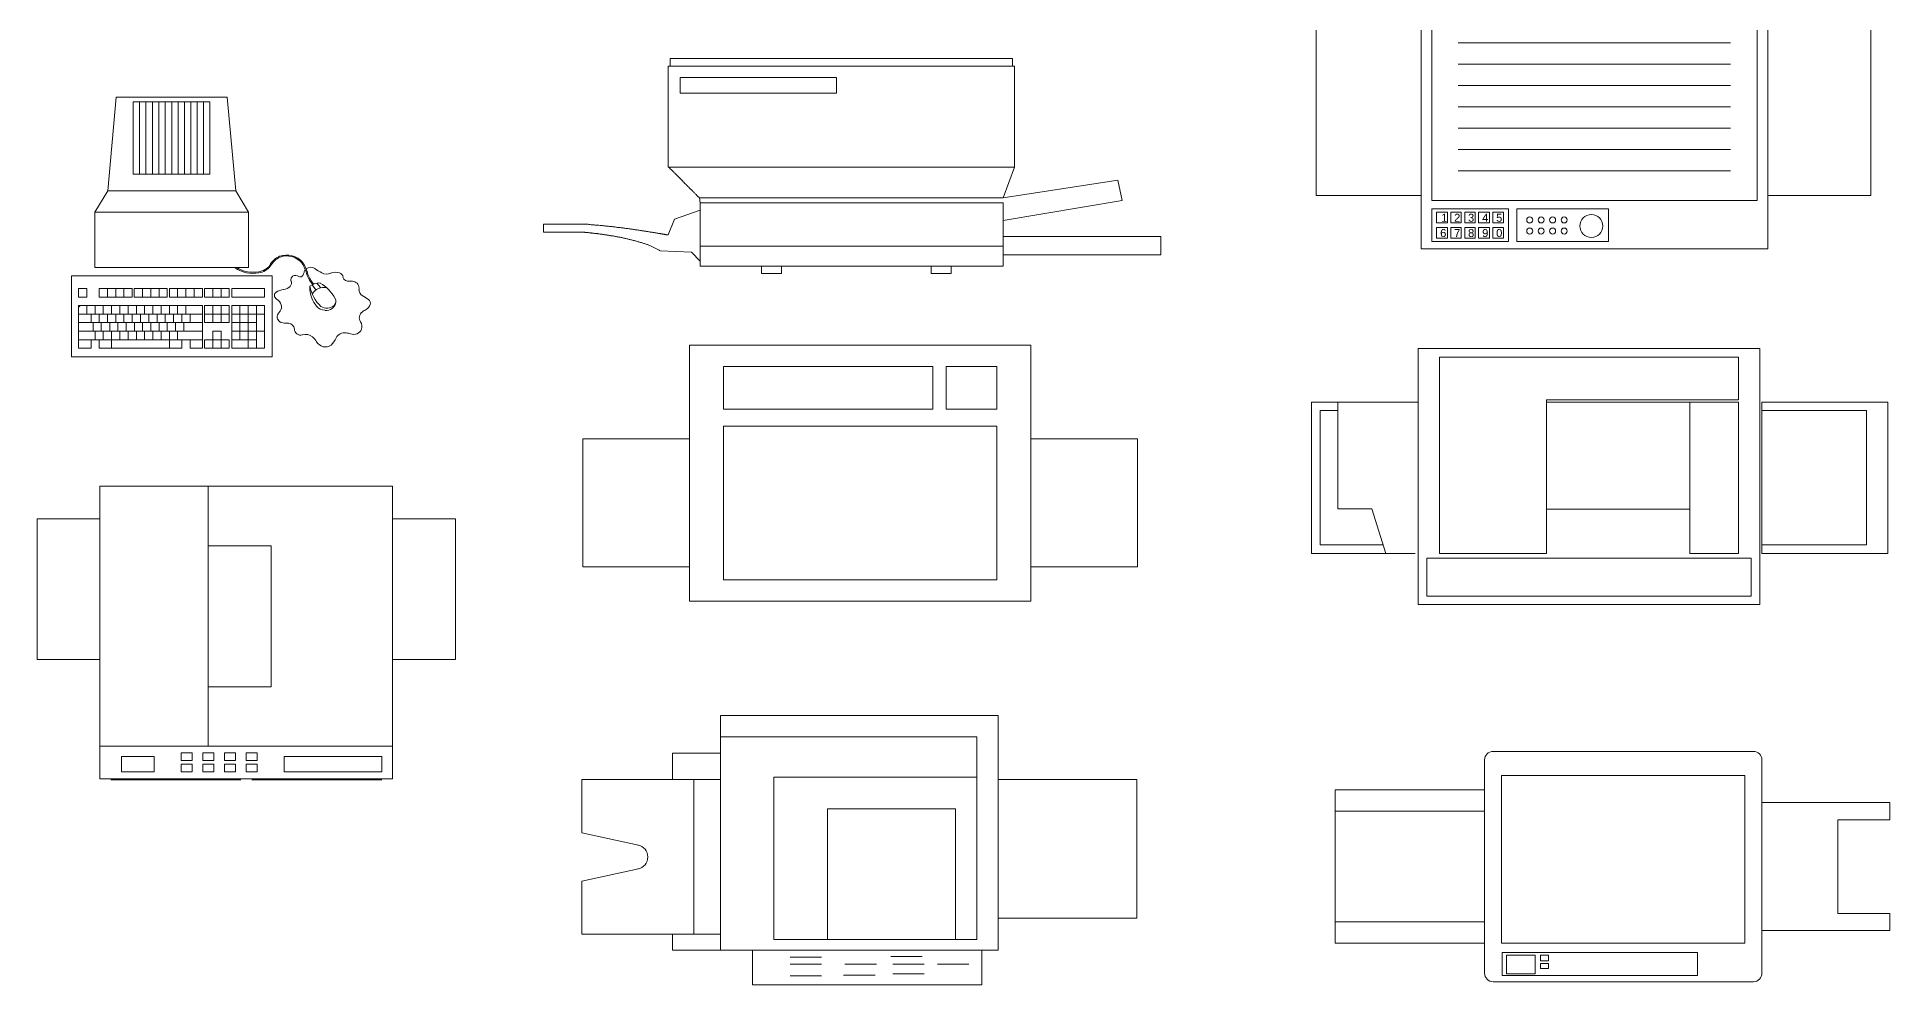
# Model space of a CAD drawing. Header units: centimetres. Extents: x -121 to 982, y -597 to 731.
# Drawn here: x -121 to 981, y -597 to -33 of the extents above; entities that cross this region are included whole.
import ezdxf

# ---------------------------------------------------------------- set-up
doc = ezdxf.new("R2010")
doc.units = ezdxf.units.CM
doc.header["$LTSCALE"] = 4.064
doc.layers.add('Design Layer-1', color=7, linetype='Continuous')
doc.styles.add('Arial', font='ARIAL.TTF')

# ---------------------------------------------------------------- blocks, each defined once
blk = doc.blocks.new('Group')
at = {"color": 7, "linetype": 'Continuous', "lineweight": 18}
for points in [[(469.7, -100.7), (469.7, -40.5), (263.5, -40.5), (263.5, -100.7), (469.7, -100.7)], [(468.4, -40.5), (468.4, -35.9), (264.8, -35.9), (264.8, -40.5), (468.4, -40.5)], [(363.7, -56.6), (363.7, -47.3), (270.8, -47.3), (270.8, -56.6), (363.7, -56.6)], [(264, -100.7), (264, -100.8), (264.2, -100.9), (264.3, -101), (264.5, -101.2), (264.6, -101.4), (264.8, -101.6), (265, -101.8), (265.3, -102), (265.5, -102.2), (265.7, -102.5), (266, -102.7), (266.3, -103), (266.6, -103.3), (266.9, -103.7), (267.2, -104), (267.5, -104.3), (267.9, -104.6), (268.3, -105), (268.6, -105.3), (268.9, -105.7), (269.4, -106.1), (269.7, -106.5), (270.1, -106.8), (270.5, -107.3), (270.9, -107.6), (271.3, -108.1), (271.7, -108.4), (272.1, -108.8), (272.5, -109.3), (272.9, -109.6), (273.3, -110.1), (273.7, -110.5), (274.2, -110.9), (274.5, -111.3), (275, -111.7), (275.3, -112.1), (275.8, -112.5), (276.1, -112.9), (276.5, -113.3), (276.9, -113.7), (277.3, -114), (277.6, -114.4), (278, -114.8), (278.3, -115.1), (278.6, -115.4), (279, -115.7), (279.3, -116.1), (279.6, -116.4), (279.9, -116.7), (280.2, -117), (280.4, -117.2), (280.7, -117.5), (280.9, -117.7), (281.1, -117.9), (281.3, -118.1), (281.4, -118.3), (281.6, -118.4), (281.8, -118.6), (281.9, -118.7), (282, -118.8), (282.1, -118.9), (282.1, -118.9), (282.2, -119), (282.2, -119), (462.9, -119), (469.7, -100.7), (264, -100.7)], [(462.9, -132.5), (533.8, -120.6), (531.2, -108.4), (462.9, -119), (282.2, -119), (282.6, -121.9), (462.9, -121.9), (462.9, -132.5)], [(282.6, -126.2), (267.3, -131.7), (263.5, -141), (263.5, -141), (263.5, -141), (263.5, -141), (263.4, -141), (263.4, -141), (263.3, -141), (263.2, -141), (263.1, -141), (263.1, -141), (262.9, -140.9), (262.8, -140.9), (262.7, -140.9), (262.5, -140.9), (262.4, -140.9), (262.2, -140.8), (262, -140.8), (261.8, -140.7), (261.6, -140.7), (261.4, -140.7), (261.2, -140.6), (260.9, -140.6), (260.7, -140.5), (260.4, -140.5), (260.2, -140.5), (259.9, -140.4), (259.6, -140.4), (259.4, -140.3), (259.1, -140.3), (258.8, -140.2), (258.5, -140.2), (258.1, -140.1), (257.8, -140.1), (257.4, -140), (257.1, -139.9), (256.8, -139.9), (256.4, -139.8), (256, -139.8), (255.7, -139.7), (255.2, -139.6), (254.9, -139.6), (254.5, -139.5), (254.1, -139.4), (253.7, -139.4), (253.2, -139.3), (252.9, -139.3), (252.4, -139.1), (252, -139.1), (251.5, -139), (251.1, -139), (250.7, -138.9), (250.2, -138.8), (249.7, -138.7), (249.3, -138.7), (248.8, -138.6), (248.3, -138.5), (247.8, -138.5), (247.4, -138.3), (246.9, -138.3), (246.4, -138.2), (246, -138.2), (245.5, -138.1), (244.9, -138), (244.4, -137.9), (243.9, -137.9), (243.5, -137.8), (242.9, -137.7), (242.4, -137.6), (241.9, -137.6), (241.4, -137.5), (240.9, -137.4), (240.3, -137.4), (239.8, -137.2), (239.3, -137.2), (238.7, -137.1), (238.3, -137.1), (237.7, -137), (237.2, -136.9), (236.7, -136.8), (236.1, -136.8), (235.6, -136.7), (235, -136.6), (234.5, -136.6), (234, -136.5), (233.4, -136.5), (232.9, -136.4), (232.4, -136.3), (231.8, -136.2), (231.3, -136.1), (230.7, -136.1), (230.3, -136), (229.7, -136), (229.2, -136), (228.7, -135.9), (228.1, -135.8), (227.6, -135.8), (227.1, -135.7), (226.5, -135.7), (226, -135.6), (225.5, -135.5), (225, -135.5), (224.5, -135.4), (224, -135.4), (223.5, -135.4), (223, -135.3), (222.4, -135.2), (222, -135.2), (221.5, -135.1), (221, -135.1), (220.5, -135.1), (220, -135.1), (219.5, -135), (219.1, -134.9), (218.6, -134.9), (218.2, -134.9), (217.7, -134.9), (217.2, -134.8), (216.8, -134.8), (216.3, -134.8), (215.9, -134.7), (215.5, -134.7), (215, -134.7), (214.6, -134.7), (214.2, -134.7), (213.8, -134.7), (213.4, -134.7), (213, -134.7), (212.6, -134.7), (212.2, -134.7), (211.5, -134.7), (210.8, -134.7), (210, -134.7), (209.3, -134.7), (208.6, -134.7), (208, -134.7), (207.3, -134.7), (206.6, -134.7), (206, -134.7), (205.3, -134.7), (204.7, -134.7), (204.2, -134.7), (203.6, -134.7), (203, -134.7), (202.4, -134.7), (201.9, -134.7), (201.4, -134.7), (200.8, -134.7), (200.3, -134.7), (199.8, -134.7), (199.4, -134.7), (198.9, -134.7), (198.4, -134.7), (197.9, -134.7), (197.5, -134.7), (197.1, -134.7), (196.7, -134.7), (196.2, -134.7), (195.9, -134.7), (195.5, -134.7), (195.1, -134.7), (194.8, -134.7), (194.4, -134.7), (194.1, -134.7), (193.7, -134.7), (193.4, -134.7), (193.1, -134.7), (192.9, -134.7), (192.6, -134.7), (192.3, -134.7), (192.1, -134.7), (191.8, -134.7), (191.6, -134.7), (191.4, -134.7), (191.2, -134.7), (191, -134.7), (190.8, -134.7), (190.6, -134.7), (190.5, -134.7), (190.3, -134.7), (190.2, -134.7), (190.1, -134.7), (189.9, -134.7), (189.8, -134.7), (189.8, -134.7), (189.6, -134.7), (189.6, -134.7), (189.5, -134.7), (189.5, -134.7), (189.4, -134.7), (189.4, -134.7), (189.3, -134.7), (189.3, -134.7), (189.3, -134.7), (189.3, -139.3), (212.2, -139.3), (212.2, -139.3), (212.2, -139.3), (212.3, -139.3), (212.3, -139.3), (212.4, -139.3), (212.4, -139.3), (212.5, -139.3), (212.6, -139.3), (212.7, -139.4), (212.8, -139.4), (212.9, -139.4), (213, -139.4), (213.2, -139.4), (213.3, -139.4), (213.5, -139.4), (213.6, -139.4), (213.8, -139.4), (214, -139.4), (214.2, -139.5), (214.4, -139.5), (214.6, -139.5), (214.8, -139.5), (215, -139.6), (215.2, -139.6), (215.5, -139.6), (215.7, -139.6), (216, -139.6), (216.3, -139.7), (216.6, -139.7), (216.8, -139.8), (217.1, -139.8), (217.4, -139.8), (217.7, -139.8), (218, -139.9), (218.3, -139.9), (218.7, -139.9), (219, -140), (219.3, -140), (219.7, -140.1), (220.1, -140.1), (220.4, -140.1), (220.7, -140.2), (221.1, -140.2), (221.5, -140.2), (221.8, -140.3), (222.3, -140.4), (222.6, -140.4), (223.1, -140.5), (223.4, -140.5), (223.8, -140.5), (224.2, -140.6), (224.6, -140.7), (225.1, -140.7), (225.5, -140.8), (225.9, -140.9), (226.3, -140.9), (226.8, -141), (227.2, -141.1), (227.6, -141.2), (228.1, -141.2), (228.5, -141.3), (229, -141.3), (229.5, -141.5), (229.9, -141.5), (230.3, -141.6), (230.8, -141.6), (231.2, -141.8), (231.7, -141.8), (232.2, -141.9), (232.6, -142), (233.1, -142.1), (233.6, -142.2), (234.1, -142.3), (234.5, -142.4), (235, -142.4), (235.5, -142.6), (236, -142.6), (236.5, -142.7), (237, -142.9), (237.5, -142.9), (238, -143.1), (238.4, -143.2), (238.9, -143.3), (239.4, -143.4), (239.8, -143.5), (240.3, -143.7), (240.8, -143.8), (241.3, -143.9), (241.8, -144), (242.3, -144.2), (242.8, -144.3), (243.3, -144.4), (243.8, -144.5), (244.2, -144.6), (244.7, -144.8), (245.2, -144.9), (245.7, -145.1), (246.2, -145.2), (246.6, -145.4), (247.1, -145.5), (247.6, -145.6), (248, -145.8), (248.5, -145.9), (249, -146.1), (249.4, -146.2), (249.9, -146.4), (250.4, -146.5), (250.8, -146.7), (251.2, -146.8), (251.7, -147), (252.1, -147.2), (252.6, -147.4), (253, -147.5), (253.4, -147.7), (253.8, -147.9), (254.3, -148.1), (254.7, -148.2), (255.1, -148.4), (255.5, -148.6), (255.9, -148.8), (256.3, -149), (256.6, -149.2), (257.1, -149.4), (257.4, -149.6), (257.8, -149.8), (258.2, -150), (258.5, -150.2), (258.9, -150.4), (277.5, -151.2), (282.6, -156.7), (282.6, -126.2)], [(462.9, -159.7), (462.9, -121.9), (282.6, -121.9), (282.6, -159.7), (462.9, -159.7)], [(556.7, -152.9), (556.7, -141.9), (462.9, -141.9), (462.9, -152.9), (556.7, -152.9)], [(462.9, -159.7), (462.9, -147.8), (282.6, -147.8), (282.6, -159.7), (462.9, -159.7)], [(331, -163.9), (331, -159.7), (319.1, -159.7), (319.1, -163.9), (331, -163.9)], [(431.9, -163.9), (431.9, -159.7), (420, -159.7), (420, -163.9), (431.9, -163.9)]]:
    blk.add_lwpolyline(points, dxfattribs=at)
blk = doc.blocks.new('Group-7')
at = {"color": 7, "linetype": 'Continuous', "lineweight": 18}
for p, q in [((-70, -114.8), (-64.9, -58.9)), ((1.1, -58.9), (-64.9, -58.9)), ((-54.8, -61.8), (-54.8, -104.9)), ((-9.1, -61.8), (-54.8, -61.8)), ((-51, -61.8), (-51, -104.9)), ((-47.2, -61.8), (-47.2, -104.9)), ((-43.4, -61.8), (-43.4, -104.9)), ((-39.5, -61.8), (-39.5, -104.9)), ((-35.7, -61.8), (-35.7, -104.9)), ((-31.9, -61.8), (-31.9, -104.9)), ((-28.1, -61.8), (-28.1, -104.9)), ((-24.3, -61.8), (-24.3, -104.9)), ((-20.5, -61.8), (-20.5, -104.9)), ((-16.7, -61.8), (-16.7, -104.9)), ((-12.9, -61.8), (-12.9, -104.9)), ((-9.1, -61.8), (-9.1, -104.9)), ((6.2, -114.8), (1.1, -58.9)), ((-9.1, -104.9), (-54.8, -104.9)), ((-77.6, -127.5), (-70, -114.8)), ((6.2, -114.8), (-70, -114.8)), ((13.8, -127.5), (6.2, -114.8)), ((-87.3, -178), (-87.3, -172.9)), ((-87.3, -172.9), (-82.4, -172.9)), ((-82.4, -178), (-82.4, -172.9)), ((-75, -178), (-75, -172.9)), ((-75, -172.9), (-55.4, -172.9)), ((-70.1, -178), (-70.1, -172.9)), ((-65.2, -178), (-65.2, -172.9)), ((-60.3, -178), (-60.3, -172.9)), ((-55.4, -178), (-55.4, -172.9)), ((-54.2, -178), (-54.2, -172.9)), ((-54.2, -172.9), (-34.5, -172.9)), ((-49.2, -178), (-49.2, -172.9)), ((-44.3, -178), (-44.3, -172.9)), ((-39.4, -178), (-39.4, -172.9)), ((-34.5, -178), (-34.5, -172.9)), ((-33.3, -178), (-33.3, -172.9)), ((-33.3, -172.9), (-13.6, -172.9)), ((-28.4, -178), (-28.4, -172.9)), ((-23.5, -178), (-23.5, -172.9)), ((-18.5, -178), (-18.5, -172.9)), ((-13.6, -178), (-13.6, -172.9)), ((-12.3, -178), (-12.3, -172.9)), ((-12.3, -172.9), (2.4, -172.9)), ((-7.4, -178), (-7.4, -172.9)), ((-2.5, -178), (-2.5, -172.9)), ((2.4, -178), (2.4, -172.9)), ((3.8, -172.9), (23.4, -172.9)), ((3.8, -178), (3.8, -172.9)), ((23.4, -178), (23.4, -172.9)), ((51.7, -170.7), (53.8, -173.8)), ((54.5, -169.7), (56.7, -172.4)), ((-87.3, -178), (-82.4, -178)), ((-87.3, -208.5), (-87.3, -183.1)), ((-86.5, -183.8), (-87.3, -183.1)), ((-87.3, -183.1), (-13.6, -183.1)), ((-82.4, -188.1), (-82.4, -183.1)), ((-77.5, -188.1), (-77.5, -183.1)), ((-75, -178), (-55.4, -178)), ((-72.6, -188.1), (-72.6, -183.1)), ((-67.7, -188.1), (-67.7, -183.1)), ((-62.7, -188.1), (-62.7, -183.1)), ((-57.8, -188.1), (-57.8, -183.1)), ((-54.2, -178), (-34.5, -178)), ((-52.9, -188.1), (-52.9, -183.1)), ((-48, -188.1), (-48, -183.1)), ((-43.1, -188.1), (-43.1, -183.1)), ((-38.2, -188.1), (-38.2, -183.1)), ((-33.3, -178), (-13.6, -178)), ((-33.3, -188.1), (-33.3, -183.1)), ((-28.4, -188.1), (-28.4, -183.1)), ((-23.5, -188.1), (-23.5, -183.1)), ((-13.6, -208.5), (-13.6, -183.1)), ((-12.3, -178), (2.4, -178)), ((-12.3, -193.2), (-12.3, -183.1)), ((2.4, -183.1), (-12.3, -183.1)), ((-7.4, -193.2), (-7.4, -183.1)), ((-2.5, -193.2), (-2.5, -183.1)), ((2.4, -193.2), (2.4, -183.1)), ((3.8, -178), (23.4, -178)), ((3.8, -208.5), (3.8, -183.1)), ((23.4, -183.1), (3.8, -183.1)), ((8.7, -203.4), (8.7, -183.1)), ((13.6, -208.5), (13.6, -183.1)), ((18.5, -208.5), (18.5, -183.1)), ((23.4, -208.5), (23.4, -183.1)), ((-87.3, -188.1), (-13.6, -188.1)), ((-87.3, -193.2), (-13.6, -193.2)), ((-87.3, -198.3), (-13.6, -198.3)), ((-79.9, -193.2), (-79.9, -188.1)), ((-78.7, -198.3), (-78.7, -193.2)), ((-77.5, -203.4), (-77.5, -198.3)), ((-75, -193.2), (-75, -188.1)), ((-73.8, -198.3), (-73.8, -193.2)), ((-72.6, -203.4), (-72.6, -198.3)), ((-70.1, -193.2), (-70.1, -188.1)), ((-68.8, -198.3), (-68.8, -193.2)), ((-67.7, -203.4), (-67.7, -198.3)), ((-65.2, -193.2), (-65.2, -188.1)), ((-63.9, -198.3), (-63.9, -193.2)), ((-62.7, -203.4), (-62.7, -198.3)), ((-60.3, -193.2), (-60.3, -188.1)), ((-59, -198.3), (-59, -193.2)), ((-57.8, -203.4), (-57.8, -198.3)), ((-55.4, -193.2), (-55.4, -188.1)), ((-54.1, -198.3), (-54.1, -193.2)), ((-52.9, -203.4), (-52.9, -198.3)), ((-50.5, -193.2), (-50.5, -188.1)), ((-49.2, -198.3), (-49.2, -193.2)), ((-48, -203.4), (-48, -198.3)), ((-45.6, -193.2), (-45.6, -188.1)), ((-44.3, -198.3), (-44.3, -193.2)), ((-43.1, -203.4), (-43.1, -198.3)), ((-40.6, -193.2), (-40.6, -188.1)), ((-39.4, -198.3), (-39.4, -193.2)), ((-38.2, -203.4), (-38.2, -198.3)), ((-35.7, -193.2), (-35.7, -188.1)), ((-34.5, -198.3), (-34.5, -193.2)), ((-33.3, -203.4), (-33.3, -198.3)), ((-30.8, -193.2), (-30.8, -188.1)), ((-29.6, -198.3), (-29.6, -193.2)), ((-28.4, -203.4), (-28.4, -198.3)), ((-25.9, -193.2), (-25.9, -188.1)), ((-24.6, -198.3), (-24.6, -193.2)), ((-21, -193.2), (-21, -188.1)), ((-12.3, -188.1), (2.4, -188.1)), ((-12.3, -193.2), (2.4, -193.2)), ((-2.5, -198.3), (-7.4, -198.3)), ((-7.4, -208.5), (-7.4, -198.3)), ((-2.5, -208.5), (-2.5, -198.3)), ((3.8, -188.1), (23.4, -188.1)), ((3.8, -193.2), (18.5, -193.2)), ((3.8, -198.3), (23.4, -198.3)), ((-87.3, -203.4), (-13.6, -203.4)), ((-87.3, -208.5), (-79.9, -208.5)), ((-79.9, -208.5), (-79.9, -203.4)), ((-75, -208.5), (-75, -203.4)), ((-75, -208.5), (-25.9, -208.5)), ((-67.7, -208.5), (-67.7, -203.4)), ((-33.3, -208.5), (-33.3, -203.4)), ((-25.9, -208.5), (-25.9, -203.4)), ((-21, -208.5), (-21, -203.4)), ((-21, -208.5), (-13.6, -208.5)), ((-12.3, -208.5), (-12.3, -203.4)), ((-12.3, -203.4), (2.4, -203.4)), ((-12.3, -208.5), (2.4, -208.5)), ((2.4, -208.5), (2.4, -203.4)), ((3.8, -203.4), (18.5, -203.4)), ((23.4, -208.5), (3.8, -208.5))]:
    blk.add_line(p, q, dxfattribs=at)
for points in [[(-77.6, -160.5), (13.8, -160.5), (13.8, -127.5), (-77.6, -127.5)], [(-91.6, -213.5), (27.8, -213.5), (27.8, -165.3), (-91.6, -165.3)]]:
    blk.add_lwpolyline(points, close=True, dxfattribs=at)
at = {"color": 7, "linetype": 'Continuous', "lineweight": 18, "flags": 128}
for points in [[(5.7, -160.5), (5.7, -160.5, 0.205363), (20, -163.6, 0.19085), (27, -159.5, -0.172513), (32.6, -154.2, -0.30916), (45.6, -157.7, -0.090058), (48.6, -164.8, 0.087136), (52.2, -170.7, 0.087136)], [(6.9, -160.5, 0.192243), (19.9, -162.9, 0.189685), (26.5, -159.2, -0.171673), (32.3, -153.7, -0.310606), (46.1, -157.4, -0.089963), (49.2, -164.6, 0.086501), (52.6, -170.3, 0.086501)]]:
    blk.add_lwpolyline(points, format="xyb", dxfattribs=at)
at = {"color": 7, "linetype": 'Continuous', "lineweight": 18}
for centre, radius, start, end in [((41.7, -168.5), 3.39, 53.0306, 115.9284), ((44.7, -164.4), 1.66, 237.0622, 335.677), ((41.8, -162.5), 5.12, 329.192, 350.6483), ((50.8, -164.3), 4.05, 139.9827, 165.91), ((50.8, -164.3), 4.05, 52.8972, 130.2781), ((72.2, -134.9), 32.3, 234.101, 242.8491), ((60.2, -157.4), 6.88, 245.7628, 291.059), ((65.6, -171.3), 8.06, 73.1196, 110.9085), ((67.2, -166.4), 2.88, 4.7658, 74.4258), ((31.6, -177.1), 2.35, 119.9697, 242.8282), ((35.5, -182.6), 9.07, 94.803, 124.5591), ((34.5, -168.1), 5.42, 273.211, 319.1192), ((36, -169.5), 3.37, 320.6169, 19.0333), ((41.6, -167.7), 2.61, 122.4671, 196.7828), ((11.2, -170.3), 39.2, 355.3643, 358.0864), ((68.4, -171.9), 18.2, 185.0071, 219.2796), ((56.1, -178.7), 9.15, 87.3186, 128.9141), ((72.4, -167.4), 22.4, 190.6729, 226.1111), ((58.5, -179.9), 7.63, 75.0307, 151.6058), ((44.1, -190.4), 24.2, 28.6077, 59.0999), ((73.2, -165.4), 3.26, 193.883, 283.6269), ((73.9, -181.3), 12.8, 78.9417, 89.7098), ((75.6, -172.7), 4.01, 349.4772, 79.8042), ((83.5, -173.7), 3.93, 176.5837, 239.8026), ((28.1, -184), 5.33, 14.9848, 64.0324), ((156.6, -281.6), 156.3, 142.4826, 143.2129), ((29.3, -183.9), 4.14, 322.242, 16.9872), ((59.6, -179.2), 6.7, 218.2243, 267.7341), ((60.4, -177.3), 7.25, 240.6832, 307.6944), ((60.3, -180.5), 5.5, 260.0269, 355.3203), ((61.9, -180.5), 3.9, 319.5857, 26.1461), ((84.1, -190.3), 4.37, 125.2718, 214.7664), ((156.8, -64.6), 135.4, 236.2355, 238.0691), ((85.9, -191.5), 6.39, 109.3232, 132.5394), ((81.2, -180.9), 5.27, 299.7677, 342.3185), ((83.7, -181.6), 2.62, 341.2188, 55.7889), ((34.4, -189.8), 3.52, 148.9672, 247.655), ((37.4, -177.8), 15.8, 254.1342, 270.6958), ((37.6, -197.2), 3.51, 0.6202, 90.1564), ((44.9, -196.9), 3.77, 182.7664, 284.833), ((76.4, -195.1), 5.15, 249.262, 336.3814), ((76.1, -195.6), 5.22, 342.976, 32.4872), ((47.8, -206.7), 6.46, 49.6315, 107.7769), ((45.7, -209.4), 9.88, 29.1626, 50.5101), ((59.6, -201.7), 6.01, 209.1093, 304.6859), ((54.6, -197.8), 12.2, 313.4768, 338.1829), ((71, -205), 5.69, 81.2581, 151.8131), ((70.9, -211.7), 12.4, 72.8245, 85.4899)]:
    blk.add_arc(centre, radius, start, end, dxfattribs=at)
blk = doc.blocks.new('Group-11')
at = {"color": 7, "linetype": 'Continuous', "lineweight": 18}
for points in [[(276.2, -206.6), (479.4, -206.6), (479.4, -359), (276.2, -359)], [(296.5, -219.3), (421, -219.3), (421, -244.7), (296.5, -244.7)], [(429.1, -219.3), (459.1, -219.3), (459.1, -244.7), (429.1, -244.7)], [(296.5, -254.9), (459.1, -254.9), (459.1, -346.3), (296.5, -346.3)]]:
    blk.add_lwpolyline(points, close=True, dxfattribs=at)
for points in [[(276.2, -262.5), (212.7, -262.5), (212.7, -338.7), (276.2, -338.7)], [(479.4, -262.5), (542.9, -262.5), (542.9, -338.7), (479.4, -338.7)]]:
    blk.add_lwpolyline(points, dxfattribs=at)
blk = doc.blocks.new('Group-12')
at = {"color": 7, "linetype": 'Continuous', "lineweight": 18}
for p, q in [((294.8, -566.9), (294.8, -427.2)), ((294.8, -427.2), (459.9, -427.2)), ((459.9, -566.9), (459.9, -427.2)), ((294.8, -439.9), (447.2, -439.9)), ((447.2, -560.6), (447.2, -439.9)), ((266.2, -465.3), (266.2, -449.5)), ((266.2, -449.5), (294.8, -449.5)), ((212.2, -465.3), (294.8, -465.3)), ((212.2, -497.1), (212.2, -465.3)), ((278.9, -557.4), (278.9, -465.3)), ((326.5, -560.6), (326.5, -463.8)), ((326.5, -463.8), (447.2, -463.8)), ((459.9, -465.3), (542.4, -465.3)), ((542.4, -547.9), (542.4, -465.3)), ((358.3, -560.6), (358.3, -482.8)), ((358.3, -482.8), (434.5, -482.8)), ((434.5, -560.6), (434.5, -482.8)), ((212.2, -497.1), (245.9, -504.3)), ((245.9, -518.5), (212.2, -525.7)), ((212.2, -557.4), (212.2, -525.7)), ((459.9, -547.9), (542.4, -547.9)), ((212.2, -557.4), (294.8, -557.4)), ((266.2, -566.9), (266.2, -557.4)), ((326.5, -560.6), (447.2, -560.6)), ((266.2, -566.9), (459.9, -566.9)), ((313.8, -587.6), (313.8, -566.9)), ((336.1, -571.1), (354.9, -571.1)), ((396.1, -570.7), (414.8, -570.7)), ((450.3, -587.6), (450.3, -566.9)), ((336.1, -575.2), (354.9, -575.2)), ((336.1, -582.1), (354.9, -582.1)), ((367.9, -581.7), (386.7, -581.7)), ((368.8, -575.2), (387.5, -575.2)), ((397.3, -575.2), (416, -575.2)), ((397.3, -580.9), (416, -580.9)), ((423.8, -575.2), (442.5, -575.2)), ((313.8, -587.6), (450.3, -587.6))]:
    blk.add_line(p, q, dxfattribs=at)
blk.add_arc((244.2, -511.4), 7.27, 280.7704, 79.2296, dxfattribs=at)
blk = doc.blocks.new('Group-15')
at = {"color": 7, "linetype": 'Continuous', "lineweight": 18}
for p, q in [((754.5, -448.5), (909.4, -448.5)), ((749.4, -580.6), (749.4, -453.6)), ((759.6, -562.7), (759.6, -462.9)), ((759.6, -462.9), (904.4, -462.9)), ((904.4, -462.9), (904.4, -562.7)), ((914.5, -453.6), (914.5, -580.6)), ((660.5, -471.4), (660.5, -562.8)), ((749.4, -471.4), (660.5, -471.4)), ((749.4, -484.1), (660.5, -484.1)), ((914.5, -479), (990.7, -479)), ((990.7, -479), (990.7, -489.2)), ((959.7, -489.2), (959.7, -545.1)), ((990.7, -489.2), (959.7, -489.2)), ((749.4, -550.1), (660.5, -550.1)), ((959.7, -545.1), (990.7, -545.1)), ((990.7, -545.1), (990.7, -555.2)), ((990.7, -555.2), (914.5, -555.2)), ((660.5, -562.8), (749.4, -562.8)), ((904.4, -562.7), (759.6, -562.7)), ((759.9, -568.3), (876.2, -568.3)), ((759.9, -582), (759.9, -568.3)), ((762.4, -581), (762.4, -569.9)), ((762.4, -569.9), (779.5, -569.9)), ((779.5, -569.9), (779.5, -581)), ((782.8, -569.9), (787.5, -569.9)), ((782.8, -573.2), (782.8, -569.9)), ((787.5, -573.2), (782.8, -573.2)), ((787.5, -569.9), (787.5, -573.2)), ((876.2, -568.3), (876.2, -582)), ((876.2, -582), (759.9, -582)), ((779.5, -581), (762.4, -581)), ((782.7, -574.8), (787.5, -574.8)), ((782.7, -577.7), (782.7, -574.8)), ((787.5, -577.7), (782.7, -577.7)), ((787.5, -574.8), (787.5, -577.7)), ((909.4, -585.7), (754.5, -585.7))]:
    blk.add_line(p, q, dxfattribs=at)
for centre, start, end in [((754.5, -453.6), 90, 180), ((909.4, -453.6), 0, 90), ((754.5, -580.6), 180, 270), ((909.4, -580.6), 270, 0)]:
    blk.add_arc(centre, 5.08, start, end, dxfattribs=at)
blk = doc.blocks.new('Group-16')
at = {"color": 7, "linetype": 'Continuous', "lineweight": 18}
for points in [[(99.6, -290.6), (-74.6, -290.6), (-74.6, -290.6, 232.3), (99.6, -290.6, 232.3)], [(-74.6, -290.6, 232.3), (-74.6, -290.6, 212.9), (-74.6, -464.8, 212.9), (-74.6, -445.5, 232.3)], [(-74.6, -290.6, 245.2), (-74.6, -290.6, 232.3), (-74.6, -445.5, 232.3), (-74.6, -445.5, 245.2)], [(-10.1, -290.6, 271), (-10.1, -445.5, 271), (-74.6, -445.5, 245.2), (-74.6, -290.6, 245.2)], [(-74.6, -464.8, 212.9), (-74.6, -464.8), (-74.6, -290.6), (-74.6, -290.6, 212.9)], [(-74.6, -290.6, 232.3), (-10.1, -290.6, 232.3), (-10.1, -290.6, 271), (-74.6, -290.6, 245.2)], [(-10.1, -290.6, 232.3), (99.6, -290.6, 232.3), (99.6, -445.5, 232.3), (-10.1, -445.5, 232.3)], [(-10.1, -290.6, 232.3), (-10.1, -290.6, 271), (-10.1, -445.5, 271), (-10.1, -445.5, 232.3)], [(99.6, -290.6, 232.3), (99.6, -290.6, 212.9), (99.6, -464.8, 212.9), (99.6, -445.5, 232.3)], [(99.6, -464.8), (99.6, -290.6), (99.6, -290.6, 212.9), (99.6, -464.8, 212.9)], [(-74.6, -310, 129), (-112, -310, 139.1), (-112, -393.9, 139.1), (-74.6, -393.9, 129)], [(-74.6, -310, 90.3), (-112, -310, 100.3), (-112, -393.9, 100.3), (-74.6, -393.9, 90.3)], [(-74.6, -310, 103.2), (-112, -310, 113.2), (-112, -393.9, 113.2), (-74.6, -393.9, 103.2)], [(-74.6, -310, 116.1), (-112, -310, 126.1), (-112, -393.9, 126.1), (-74.6, -393.9, 116.1)], [(-74.6, -310, 141.9), (-112, -310, 152), (-112, -393.9, 152), (-74.6, -393.9, 141.9)], [(-74.6, -310, 154.8), (-112, -310, 164.9), (-112, -393.9, 164.9), (-74.6, -393.9, 154.8)], [(-74.6, -310, 167.7), (-112, -310, 177.8), (-112, -393.9, 177.8), (-74.6, -393.9, 167.7)], [(99.6, -310, 167.7), (137, -310, 177.8), (137, -393.9, 177.8), (99.6, -393.9, 167.7)], [(27.3, -326.1, 261.6), (-10.1, -326.1, 251.6), (-10.1, -410, 251.6), (27.3, -410, 261.6)], [(-74.6, -464.8, 212.9), (99.6, -464.8, 212.9), (99.6, -445.5, 232.3), (-74.6, -445.5, 232.3)], [(-74.6, -445.5, 232.3), (-10.1, -445.5, 232.3), (-10.1, -445.5, 271), (-74.6, -445.5, 245.2)], [(-61.7, -451.6, 227), (-61.7, -460.7, 217.9), (-42.4, -460.7, 217.9), (-42.4, -451.6, 227)], [(-26.2, -449.3, 229.3), (-26.2, -453.9, 224.8), (-19.8, -453.9, 224.8), (-19.8, -449.3, 229.3)], [(-13.3, -449.3, 229.3), (-13.3, -453.9, 224.8), (-6.9, -453.9, 224.8), (-6.9, -449.3, 229.3)], [(-0.4, -449.3, 229.3), (-0.4, -453.9, 224.8), (6, -453.9, 224.8), (6, -449.3, 229.3)], [(12.5, -449.3, 229.3), (12.5, -453.9, 224.8), (18.9, -453.9, 224.8), (18.9, -449.3, 229.3)], [(35.1, -451.6, 227), (35.1, -460.7, 217.9), (93.1, -460.7, 217.9), (93.1, -451.6, 227)], [(-26.2, -456.2, 222.5), (-26.2, -460.7, 217.9), (-19.8, -460.7, 217.9), (-19.8, -456.2, 222.5)], [(-13.3, -456.2, 222.5), (-13.3, -460.7, 217.9), (-6.9, -460.7, 217.9), (-6.9, -456.2, 222.5)], [(-0.4, -456.2, 222.5), (-0.4, -460.7, 217.9), (6, -460.7, 217.9), (6, -456.2, 222.5)], [(12.5, -456.2, 222.5), (12.5, -460.7, 217.9), (18.9, -460.7, 217.9), (18.9, -456.2, 222.5)], [(-74.6, -464.8), (99.6, -464.8), (99.6, -464.8, 212.9), (-74.6, -464.8, 212.9)], [(-68.2, -465.5, 154.8), (9.2, -465.5, 154.8), (9.2, -465.5, 25.8), (-68.2, -465.5, 25.8)], [(15.7, -465.5, 154.8), (93.1, -465.5, 154.8), (93.1, -465.5, 25.8), (15.7, -465.5, 25.8)]]:
    blk.add_3dface(points, dxfattribs=at)
blk = doc.blocks.new('Group-17')
at = {"color": 7, "linetype": 'Continuous', "lineweight": 18}
blk.add_line((871.6, -240.5), (871.6, -304.3), dxfattribs=at)
for points in [[(913.2, -208.7), (710, -208.7), (710, -361.1), (913.2, -361.1), (913.2, -208.7)], [(900.5, -213.8), (722.7, -213.8), (722.7, -330.7), (786.2, -330.7), (786.2, -239.2), (900.5, -239.2), (900.5, -213.8)], [(989.4, -240.5), (914.4, -240.5), (914.4, -330.7), (989.4, -330.7), (989.4, -240.5)], [(908.1, -333.5), (715.1, -333.5), (715.1, -356.1), (908.1, -356.1), (908.1, -333.5)]]:
    blk.add_lwpolyline(points, close=True, dxfattribs=at)
for points in [[(710, -240.5), (646.5, -240.5), (646.5, -330.7), (708.1, -330.7)], [(662.2, -245.6), (651.6, -245.6), (651.6, -325.6), (689.1, -325.6)], [(914.4, -245.6), (976.7, -245.6), (976.7, -325.6), (914.4, -325.6)]]:
    blk.add_lwpolyline(points, dxfattribs=at)
for points in [[(690.7, -330.7, 0), (682.4, -304, 0), (662.2, -304, 0), (662.2, -240.5, 0)], [(786.2, -240.5, 0), (900.5, -240.5, 0), (900.5, -330.7, 0), (871.6, -330.7, 0), (871.6, -304.3, 0), (786.2, -304.3, 0), (786.2, -240.5, 0)]]:
    blk.add_polyline3d(points, dxfattribs=at)
blk = doc.blocks.new('Group-18')
at = {"color": 7, "linetype": 'Continuous', "lineweight": 18}
for p, q in [((711.6, 41.3), (918, 41.3)), ((711.6, -149.2), (711.6, 41.3)), ((718, -120.5), (718, 38.3)), ((718, 38.3), (750.6, 38.3)), ((750.6, 40.5), (750.6, 31.4)), ((764.4, 40.5), (750.6, 40.5)), ((764.4, 31.4), (764.4, 40.5)), ((764.4, 38.3), (865.2, 38.3)), ((865.2, 31.4), (865.2, 40.5)), ((865.2, 40.5), (879, 40.5)), ((879, 40.5), (879, 31.4)), ((879, 38.3), (911.6, 38.3)), ((911.6, 38.3), (911.6, -120.5)), ((918, 41.3), (918, -149.2)), ((750.6, 31.4), (764.4, 31.4)), ((879, 31.4), (865.2, 31.4)), ((895.8, 11.4), (733.8, 11.4)), ((649.2, -117.5), (649.2, 9.5)), ((649.2, 9.5), (711.6, 9.5)), ((711.6, 9.5), (711.6, -117.5)), ((918, 9.5), (918, -117.5)), ((979.4, 9.5), (918, 9.5)), ((979.4, -117.5), (979.4, 9.5)), ((895.8, -1.3), (733.8, -1.3)), ((895.8, -14), (733.8, -14)), ((895.8, -26.7), (733.8, -26.7)), ((895.8, -39.4), (733.8, -39.4)), ((895.8, -52.1), (733.8, -52.1)), ((895.8, -64.8), (733.8, -64.8)), ((895.8, -77.5), (733.8, -77.5)), ((895.8, -90.2), (733.8, -90.2)), ((895.8, -102.9), (733.8, -102.9)), ((711.6, -117.5), (649.2, -117.5)), ((911.6, -120.5), (718, -120.5)), ((918, -117.5), (979.4, -117.5)), ((718, -125.5), (718, -145)), ((763.6, -125.5), (718, -125.5)), ((720.9, -133.8), (720.9, -127.5)), ((720.9, -127.5), (727.3, -127.5)), ((727.3, -127.5), (727.3, -133.8)), ((729.3, -133.8), (729.3, -127.5)), ((729.3, -127.5), (735.6, -127.5)), ((735.6, -127.5), (735.6, -133.8)), ((737.6, -133.8), (737.6, -127.5)), ((737.6, -127.5), (743.9, -127.5)), ((743.9, -127.5), (743.9, -133.8)), ((745.9, -133.8), (745.9, -127.5)), ((745.9, -127.5), (752.3, -127.5)), ((752.3, -127.5), (752.3, -133.8)), ((754.3, -133.8), (754.3, -127.5)), ((754.3, -127.5), (760.6, -127.5)), ((760.6, -127.5), (760.6, -133.8)), ((763.6, -145), (763.6, -125.5)), ((768.7, -125.5), (768.7, -145)), ((823.2, -125.5), (768.7, -125.5)), ((823.2, -145), (823.2, -125.5)), ((727.3, -133.8), (720.9, -133.8)), ((720.9, -136.6), (720.9, -143)), ((727.3, -136.6), (720.9, -136.6)), ((720.9, -143), (727.3, -143)), ((727.3, -143), (727.3, -136.6)), ((735.6, -133.8), (729.3, -133.8)), ((729.3, -136.6), (729.3, -143)), ((735.6, -136.6), (729.3, -136.6)), ((729.3, -143), (735.6, -143)), ((735.6, -143), (735.6, -136.6)), ((743.9, -133.8), (737.6, -133.8)), ((737.6, -136.6), (737.6, -143)), ((743.9, -136.6), (737.6, -136.6)), ((737.6, -143), (743.9, -143)), ((743.9, -143), (743.9, -136.6)), ((752.3, -133.8), (745.9, -133.8)), ((745.9, -136.6), (745.9, -143)), ((752.3, -136.6), (745.9, -136.6)), ((745.9, -143), (752.3, -143)), ((752.3, -143), (752.3, -136.6)), ((760.6, -133.8), (754.3, -133.8)), ((754.3, -136.6), (754.3, -143)), ((760.6, -136.6), (754.3, -136.6)), ((754.3, -143), (760.6, -143)), ((760.6, -143), (760.6, -136.6)), ((918, -149.2), (711.6, -149.2)), ((718, -145), (763.6, -145)), ((768.7, -145), (823.2, -145))]:
    blk.add_line(p, q, dxfattribs=at)
for centre, radius in [((753.4, 34.8), 1.16), ((757.5, 38.3), 1.16), ((761.6, 34.8), 1.16), ((868, 34.8), 1.16), ((872.1, 38.3), 1.16), ((876.2, 34.8), 1.16), ((776.3, -132.1), 1.8), ((783.1, -132.1), 1.8), ((789.9, -132.1), 1.8), ((796.8, -132.1), 1.8), ((813, -135.7), 6.83), ((776.3, -138.7), 1.8), ((783.1, -138.7), 1.8), ((789.9, -138.7), 1.8), ((796.8, -138.7), 1.8)]:
    blk.add_circle(centre, radius, dxfattribs=at)
at = {"color": 7, "char_height": 4.76, "attachment_point": 1, "line_spacing_factor": 0.966482, "style": 'Arial'}
for s, insert in [('1', (723.6, -128.4)), ('2', (731.3, -128.4)), ('3', (739.6, -128.4)), ('4', (748, -128.4)), ('5', (756.3, -128.4)), ('6', (723, -137.5)), ('7', (731.3, -137.5)), ('8', (739.6, -137.5)), ('9', (748, -137.5)), ('0', (756.3, -137.5))]:
    blk.add_mtext(s, dxfattribs=dict(at, insert=insert))

msp = doc.modelspace()

# ---------------------------------------------------------------- block references
at = {"layer": 'Design Layer-1', "color": 7}
for name in ['Group-18', 'Group', 'Group-7', 'Group-11', 'Group-17', 'Group-16', 'Group-12', 'Group-15']:
    msp.add_blockref(name, (-9.4, -9.5), dxfattribs=at)

doc.saveas('drawing.dxf')
